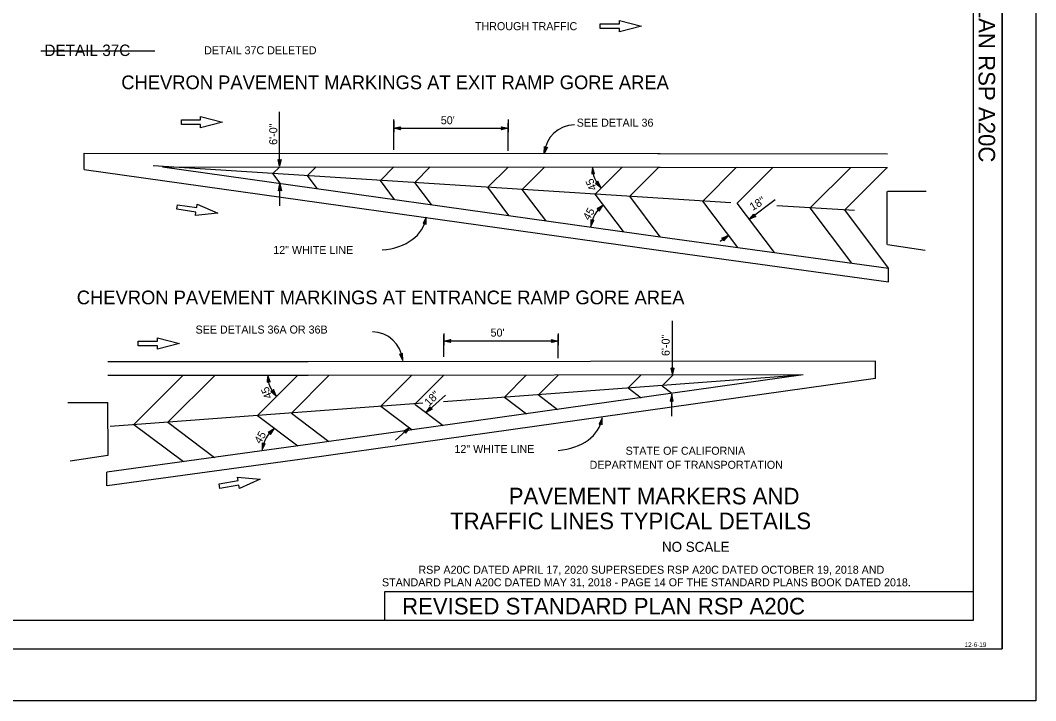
# Model space of a CAD drawing. Extents: x -894 to 866, y -476 to 714.
# Drawn here: x -22 to 866, y -476 to 118 of the extents above; entities that cross this region are included whole.
import ezdxf

# ---------------------------------------------------------------- set-up
doc = ezdxf.new("R2010")
doc.units = 0
for name, color, linetype in [('10 Sheet Format', 7, 'Continuous'), ('56 Stage 3 Anno', 7, 'Continuous'), ('60 Nongeo Data', 7, 'Continuous')]:
    doc.layers.add(name, color=color, linetype=linetype)

# ---------------------------------------------------------------- blocks, each defined once
blk = doc.blocks.new('AHT')
at = {"layer": '60 Nongeo Data'}
blk.add_lwpolyline([(-5.9055, 1.3189), (0, 0), (-5.9059, -1.3094), (-5.6957, -0.9602), (-1.3693, -0.0035), (-5.6968, 0.9693), (-5.4886, 0.6205), (-2.7193, 0.002), (-5.4858, -0.6114), (-5.2756, -0.2622), (-4.0791, 0.0031), (-5.2799, 0.2713), (-5.1181, 0), (-5.9059, -1.3094), (-5.1181, 0)], close=True, dxfattribs=at)

msp = doc.modelspace()

# ---------------------------------------------------------------- linework, layer by layer
at = {"layer": '10 Sheet Format'}
for p, q in [((836.57, 668.96), (836.57, -431.04)), ((811.55, -406.05), (811.55, 643.94)), ((296.74, -381), (811.54, -381)), ((296.74, -405.92), (296.74, -381)), ((-813.45, -406.05), (811.55, -406.05)), ((-863.42, -431.04), (836.57, -431.04)), ((836.58, -431.06), (836.58, -431.06))]:
    msp.add_line(p, q, dxfattribs=at)
for points in [[(-894.04, 713.56), (865.95, 713.56), (865.95, -476.44), (-894.04, -476.44)], [(-863.42, -431.04), (836.57, -431.04), (836.57, 668.96), (-863.42, 668.96)]]:
    msp.add_lwpolyline(points, close=True, dxfattribs=at)
at = {"layer": '56 Stage 3 Anno'}
for p, q in [((204.74, -9.31), (204.74, 38.09)), ((436.12, 1.84), (436.36, 7.98)), ((438.94, 7.3), (436.12, 1.84)), ((436.12, 1.84), (436.12, 1.84)), ((436.36, 7.98), (436.36, 7.98)), ((436.36, 7.98), (437.44, 6.87)), ((436.47, 3.18), (436.65, 7.66)), ((438.54, 7.18), (436.47, 3.17)), ((436.82, 4.51), (436.94, 7.4)), ((438.14, 7.05), (436.82, 4.51)), ((437.18, 5.85), (437.23, 7.08)), ((437.76, 6.96), (437.18, 5.85)), ((437.44, 6.87), (438.94, 7.3)), ((438.94, 7.3), (438.94, 7.3)), ((204.74, -9.31), (203.41, -3.31)), ((203.41, -3.31), (203.41, -3.31)), ((203.41, -3.31), (204.74, -4.11)), ((204.73, -7.92), (203.77, -3.54)), ((204.74, -6.55), (204.11, -3.72)), ((204.74, -5.16), (204.47, -3.96)), ((204.74, -4.11), (206.08, -3.31)), ((206.08, -3.31), (204.74, -9.31)), ((205.72, -3.53), (204.74, -7.93)), ((205.36, -3.76), (204.74, -6.55)), ((205.02, -3.93), (204.74, -5.16)), ((206.08, -3.31), (206.08, -3.31)), ((204.74, -9.31), (204.74, -9.31)), ((203.74, -30.77), (205.08, -24.77)), ((204.1, -30.55), (205.08, -26.15)), ((205.08, -43.83), (205.08, -24.77)), ((205.08, -24.77), (205.08, -24.77)), ((205.08, -24.77), (206.41, -30.77)), ((205.08, -26.16), (206.05, -30.53)), ((205.08, -29.97), (203.74, -30.77)), ((203.74, -30.77), (203.74, -30.77)), ((204.46, -30.32), (205.08, -27.53)), ((204.8, -30.14), (205.08, -28.91)), ((205.08, -27.53), (205.7, -30.35)), ((205.08, -28.91), (205.35, -30.12)), ((206.41, -30.77), (205.08, -29.97)), ((206.41, -30.77), (206.41, -30.77)), ((333.02, -53.98), (330.24, -59.46)), ((330.24, -59.46), (331.73, -59.02)), ((330.24, -59.46), (330.24, -59.46)), ((332.67, -55.33), (330.65, -59.33)), ((332.34, -56.66), (331.03, -59.24)), ((331.99, -58), (331.43, -59.1)), ((331.73, -59.02), (332.83, -60.13)), ((331.95, -59.26), (331.99, -58)), ((332.25, -59.51), (332.34, -56.66)), ((332.54, -59.83), (332.68, -55.32)), ((332.83, -60.13), (333.02, -53.98)), ((332.83, -60.13), (332.83, -60.13)), ((333.02, -53.98), (333.02, -53.98)), ((548.37, -191.92), (548.37, -144.52)), ((311.19, -173.98), (309.69, -173.55)), ((309.69, -173.55), (309.69, -173.55)), ((309.69, -173.55), (312.51, -179.01)), ((310.09, -173.67), (312.16, -177.67)), ((310.49, -173.8), (311.81, -176.34)), ((310.88, -173.88), (311.45, -175)), ((312.27, -172.87), (311.19, -173.98)), ((311.45, -175), (311.4, -173.76)), ((311.81, -176.34), (311.69, -173.44)), ((312.16, -177.66), (311.98, -173.18)), ((312.51, -179.01), (312.27, -172.87)), ((312.27, -172.87), (312.27, -172.87)), ((312.51, -179.01), (312.51, -179.01)), ((548.37, -186.72), (547.03, -185.92)), ((547.03, -185.92), (547.03, -185.92)), ((547.03, -185.92), (548.37, -191.92)), ((547.38, -186.13), (548.37, -190.54)), ((547.74, -186.37), (548.37, -189.16)), ((548.37, -191.92), (549.7, -185.92)), ((549.7, -185.92), (548.37, -186.72)), ((548.37, -190.53), (549.34, -186.15)), ((548.37, -189.16), (548.99, -186.33)), ((549.7, -185.92), (549.7, -185.92)), ((548.09, -186.54), (548.36, -187.77)), ((548.36, -187.77), (548.63, -186.56)), ((548.37, -191.92), (548.37, -191.92)), ((349.81, -209.35), (332.89, -224.61)), ((547.75, -208.65), (546.42, -214.65)), ((547.74, -210.04), (546.78, -214.41)), ((547.75, -211.41), (547.12, -214.23)), ((547.75, -212.79), (547.48, -214)), ((547.75, -227.71), (547.75, -208.65)), ((549.09, -214.65), (547.75, -208.65)), ((547.75, -208.65), (547.75, -208.65)), ((548.73, -214.43), (547.75, -210.03)), ((548.37, -214.2), (547.75, -211.41)), ((548.02, -214.02), (547.75, -212.79)), ((546.42, -214.65), (547.75, -213.85)), ((546.42, -214.65), (546.42, -214.65)), ((547.75, -213.85), (549.09, -214.65)), ((549.09, -214.65), (549.09, -214.65)), ((486.92, -229.16), (484.14, -234.65)), ((486.57, -230.51), (484.55, -234.51)), ((486.44, -235.01), (486.58, -230.5)), ((486.73, -235.31), (486.92, -229.16)), ((486.92, -229.16), (486.92, -229.16)), ((318.27, -237.79), (306.19, -248.69)), ((484.14, -234.65), (485.63, -234.2)), ((484.14, -234.65), (484.14, -234.65)), ((486.24, -231.84), (484.93, -234.42)), ((485.9, -233.18), (485.34, -234.28)), ((485.63, -234.2), (486.73, -235.31)), ((485.86, -234.44), (485.9, -233.18)), ((486.15, -234.69), (486.24, -231.84)), ((486.73, -235.31), (486.73, -235.31))]:
    msp.add_line(p, q, dxfattribs=at)
for points in [[(338.16, -221.63), (332.89, -224.61), (336.4, -219.68), (336.48, -220.08), (333.91, -223.69), (337.77, -221.51), (337.39, -221.39), (334.92, -222.79), (336.56, -220.48), (336.64, -220.88), (335.93, -221.88), (337, -221.27), (336.7, -221.18), (336.4, -219.68), (336.7, -221.18)], [(313, -240.77), (318.27, -237.79), (314.76, -242.72), (314.69, -242.32), (317.26, -238.71), (313.39, -240.89), (313.78, -241.01), (316.25, -239.61), (314.61, -241.92), (314.53, -241.52), (315.24, -240.52), (314.17, -241.13), (314.47, -241.22), (314.76, -242.72), (314.47, -241.22)]]:
    msp.add_lwpolyline(points, close=True, dxfattribs=at)
for centre, start, end in [((463, 0.15), 90.98751, 175.46111), ((285.63, -180.7), 4.53889, 89.01249)]:
    msp.add_arc(centre, 26.72, start, end, dxfattribs=at)
for centre in [(260.85, -28.78), (414.76, -203.96)]:
    msp.add_ellipse(centre, major_axis=(69.75, -32.93), ratio=0.614468, start_param=5.475005, end_param=6.453287, dxfattribs=at)
at = {"layer": '60 Nongeo Data'}
for p, q in [((502, 115.08), (502, 117.99)), ((502, 117.99), (521.13, 113.08)), ((485.12, 113.08), (485.12, 115.08)), ((485.12, 115.08), (502, 115.08)), ((485.12, 111.08), (485.12, 113.08)), ((502, 111.08), (485.12, 111.08)), ((521.13, 113.08), (502, 108.17)), ((502, 108.17), (502, 111.08)), ((-3.87, 91.42), (95.56, 91.42)), ((118.87, 29.22), (118.87, 31.22)), ((118.87, 31.22), (135.75, 31.22)), ((118.87, 27.22), (118.87, 29.22)), ((135.75, 27.22), (118.87, 27.22)), ((135.75, 31.22), (135.75, 34.13)), ((135.75, 34.13), (154.88, 29.22)), ((154.88, 29.22), (135.75, 24.31)), ((135.75, 24.31), (135.75, 27.22)), ((304.61, 5), (304.61, 31.6)), ((304.61, 30.46), (304.61, 20.37)), ((404.61, 31.6), (404.61, 20.37)), ((404.61, 4), (404.61, 28.39)), ((304.61, 23.87), (404.61, 23.87)), ((33.99, -12.17), (34.01, 2.2)), ((34.01, 2.2), (537.58, 1.75)), ((535.35, 1.75), (736.24, 1.57)), ((33.99, -12.17), (536.01, -82.71)), ((599.25, -41.24), (94.21, -8.96)), ((102.39, -9.76), (537.56, -10.15)), ((102.39, -9.76), (537.67, -70.92)), ((199, -15.75), (204.89, -9.85)), ((205.39, -24.23), (199, -15.75)), ((229.16, -17.57), (236.85, -9.88)), ((237.59, -28.76), (229.16, -17.57)), ((292.88, -21.68), (304.61, -9.94)), ((323.04, -23.5), (336.57, -9.97)), ((386.84, -27.72), (404.52, -10.03)), ((417, -29.54), (436.48, -10.06)), ((480.8, -33.75), (504.43, -10.12)), ((510.97, -35.58), (536.39, -10.15)), ((535.34, -10.15), (736.23, -10.33)), ((574.83, -39.72), (604.34, -10.21)), ((605, -41.54), (636.3, -10.24)), ((668.86, -45.69), (704.25, -10.3)), ((699.03, -47.52), (736.21, -10.33)), ((305.39, -38.29), (292.88, -21.68)), ((337.59, -42.81), (323.04, -23.5)), ((405.39, -52.34), (386.84, -27.72)), ((437.59, -56.86), (417, -29.54)), ((505.48, -66.5), (480.8, -33.75)), ((736.15, -77.81), (736.2, -31.35)), ((770.18, -31.29), (736.34, -31.35)), ((115.3, -44.9), (115.6, -42.93)), ((115.6, -42.93), (132.29, -45.48)), ((132.29, -45.48), (132.73, -42.61)), ((132.73, -42.61), (150.89, -50.36)), ((537.6, -70.91), (510.97, -35.58)), ((605.35, -80.22), (574.83, -39.72)), ((637.47, -84.64), (605, -41.54)), ((638.18, -38.77), (615.69, -55.73)), ((707.5, -48.16), (639.68, -43.83)), ((114.99, -46.88), (115.3, -44.9)), ((131.68, -49.44), (114.99, -46.88)), ((131.23, -52.32), (131.68, -49.44)), ((150.89, -50.36), (131.23, -52.32)), ((705.22, -93.95), (668.86, -45.69)), ((737.34, -98.36), (699.03, -47.52)), ((537.63, -70.92), (737.34, -98.36)), ((597.01, -69.8), (589.94, -75.13)), ((736.26, -77.81), (769.25, -82.57)), ((536.01, -82.71), (737.33, -110.37)), ((737.33, -110.37), (737.34, -98.36)), ((98.05, -162.16), (98.05, -159.25)), ((98.05, -159.25), (117.17, -164.16)), ((348.42, -155.55), (348.42, -165.71)), ((348.42, -176), (348.42, -156.82)), ((448.42, -155.55), (448.42, -165.71)), ((448.42, -177), (448.42, -156.82)), ((81.17, -164.16), (81.17, -162.16)), ((81.17, -162.16), (98.05, -162.16)), ((81.17, -166.16), (81.17, -164.16)), ((98.05, -166.16), (81.17, -166.16)), ((117.17, -164.16), (98.05, -169.07)), ((98.05, -169.07), (98.05, -166.16)), ((448.42, -162.21), (348.42, -162.21)), ((229.63, -180.19), (54.68, -180.34)), ((726.01, -179.74), (227.4, -180.19)), ((725.99, -194.81), (726.01, -179.74)), ((229.64, -192.09), (54.69, -192.24)), ((77.45, -234.97), (120.24, -192.18)), ((107.16, -233.15), (148.15, -192.16)), ((185.37, -227.05), (220.33, -192.09)), ((215.08, -225.23), (248.24, -192.07)), ((662.59, -191.7), (227.31, -252.86)), ((662.59, -191.7), (227.41, -192.09)), ((725.99, -194.81), (228.97, -264.64)), ((293.39, -219.04), (320.42, -192)), ((323.09, -217.22), (348.33, -191.98)), ((656.93, -192.12), (348.01, -215.15)), ((401.4, -211.03), (420.51, -191.92)), ((431.1, -209.21), (448.42, -191.89)), ((509.52, -203.1), (520.79, -191.83)), ((539.23, -201.28), (548.7, -191.8)), ((509.52, -203.1), (520.83, -211.62)), ((539.23, -201.28), (547.9, -207.81)), ((401.4, -211.03), (420.83, -225.67)), ((431.1, -209.21), (447.9, -221.86)), ((19.74, -215.74), (54.58, -215.8)), ((54.77, -262.26), (54.72, -215.8)), ((330.11, -216.48), (56.77, -236.86)), ((293.39, -219.04), (320.83, -239.72)), ((323.09, -217.22), (347.9, -235.92)), ((185.37, -227.05), (220.8, -253.75)), ((215.08, -225.23), (247.9, -249.97)), ((77.45, -234.97), (120.64, -267.52)), ((107.16, -233.15), (147.81, -263.78)), ((227.35, -252.86), (53.73, -276.71)), ((54.66, -262.26), (21.67, -267.02)), ((228.97, -264.64), (54.03, -288.68)), ((53.74, -288.72), (53.73, -276.71)), ((151.94, -286.97), (168.57, -284.07)), ((168.57, -284.07), (168.07, -281.2)), ((168.07, -281.2), (187.75, -282.76)), ((187.75, -282.76), (169.75, -290.88)), ((152.28, -288.94), (151.94, -286.97)), ((152.62, -290.91), (152.28, -288.94)), ((169.25, -288.01), (152.62, -290.91)), ((169.75, -290.88), (169.25, -288.01))]:
    msp.add_line(p, q, dxfattribs=at)
for points in [[(621.2, -53.23), (615.69, -55.73), (619.61, -51.13), (619.66, -51.53), (616.78, -54.9), (620.82, -53.07), (620.44, -52.92), (617.86, -54.09), (619.7, -51.94), (619.74, -52.34), (618.94, -53.27), (620.07, -52.77), (619.77, -52.65), (619.61, -51.13), (619.77, -52.65)], [(591.5, -72.3), (597.01, -69.8), (593.08, -74.4), (593.04, -73.99), (595.92, -70.62), (591.88, -72.45), (592.26, -72.61), (594.84, -71.43), (593, -73.59), (592.96, -73.18), (593.75, -72.25), (592.63, -72.76), (592.93, -72.88), (593.08, -74.4), (592.93, -72.88)]]:
    msp.add_lwpolyline(points, close=True, dxfattribs=at)
for centre, radius, start, end in [((503.51, -10.14), 25.23, 179.93858, 225), ((503.83, -65.14), 27.08, 127.00157, 172.00157), ((219.66, -192.11), 25.23, 179.93858, 225), ((216.42, -260.43), 27.08, 127.00157, 172.00157)]:
    msp.add_arc(centre, radius, start, end, dxfattribs=at)

# ---------------------------------------------------------------- block references
for p, xscale, yscale, rotation in [((304.61, 23.87), 1.000355576626763, 0.9987444355667161, 180), ((478.28, -10.12), 1.0003555766267633, -0.998744435566716, 96.78552340099903), ((485.67, -27.98), 1.000355576626763, -0.9987444355667163, -53.48850998160808), ((487.54, -43.51), 1.0003555766267633, -0.9987444355667158, 43.26496813527733), ((476.94, -61.95), 1.000355576626763, -0.9987444355667161, -103.77516942463211), ((348.42, -162.21), 1.000355576626763, 0.9987444355667161, 180), ((194.43, -192.08), 1.0003555766267633, -0.998744435566716, 96.78552340099903), ((201.82, -209.95), 1.000355576626763, -0.9987444355667163, -53.48850998160808), ((200.12, -238.81), 1.0003555766267633, -0.9987444355667158, 43.26496813527733), ((189.53, -257.25), 1.000355576626763, -0.9987444355667161, -103.77516942463211)]:
    msp.add_blockref('AHT', p, dxfattribs=dict(at, xscale=xscale, yscale=yscale, rotation=rotation))
at = {"layer": '60 Nongeo Data', "xscale": 1.000355576626763, "yscale": 0.9987444355667161}
for p in [(404.61, 23.87), (448.42, -162.21)]:
    msp.add_blockref('AHT', p, dxfattribs=at)

# ---------------------------------------------------------------- texts
at = {"layer": '10 Sheet Format'}
for s, height, p in [('THROUGH TRAFFIC', 7, (375.62, 109.59)), ('DETAIL 37C DELETED ', 7, (138.78, 88.52)), ("50'", 7, (345.75, 27.37)), ('SEE DETAIL 36', 7, (464.59, 25.26)), ('12" WHITE LINE', 7, (199.25, -86)), ('SEE DETAILS 36A OR 36B', 7, (131.31, -155.58)), ("50'", 7, (389.3, -158.21)), ('12" WHITE LINE', 7, (357.69, -259.96)), ('PAVEMENT MARKERS AND', 14.5, (405.14, -304.84)), ('TRAFFIC LINES TYPICAL DETAILS', 14.5, (353.88, -326.59)), ('NO SCALE', 8.75, (539.16, -346.34)), ('REVISED STANDARD PLAN RSP A20C', 14.5, (311.89, -401.07)), ('12-6-19', 4, (803.78, -429.46))]:
    msp.add_text(s, height=height, dxfattribs=at).set_placement(p)
for s, rotation, p in [('6\'-0"', 90, (202.74, 9.35)), ('45', 112.46929, (482.43, -29)), ('18"', 31.04575, (618.4, -48.46)), ('45', 59.50157, (475.51, -57.24)), ('6\'-0"', 90, (545.87, -175.22)), ('45', 112.46929, (198.58, -210.97)), ('18"', 45, (335.49, -219.56)), ('45', 59.50157, (188.1, -252.54))]:
    msp.add_text(s, height=7, rotation=rotation, dxfattribs=at).set_placement(p)
at = {"layer": '60 Nongeo Data'}
msp.add_text('2018 REVISED STANDARD PLAN RSP A20C', height=14.5, rotation=270, dxfattribs=at).set_placement((815.95, 394.9))
for s, height, p in [('DETAIL 37C', 10, (-0.82, 87.01)), ('CHEVRON PAVEMENT MARKINGS AT EXIT RAMP GORE AREA', 12, (66.35, 58)), ('CHEVRON PAVEMENT MARKINGS AT ENTRANCE RAMP GORE AREA', 12, (27.45, -130)), ('STATE OF CALIFORNIA', 7, (507.37, -261.5)), ('DEPARTMENT OF TRANSPORTATION', 7, (475.89, -273.76)), ('RSP A20C DATED APRIL 17, 2020 SUPERSEDES RSP A20C DATED OCTOBER 19, 2018 AND', 7, (326.22, -365.49)), ('STANDARD PLAN A20C DATED MAY 31, 2018 - PAGE 14 OF THE STANDARD PLANS BOOK DATED 2018.', 7, (294.3, -376.49))]:
    msp.add_text(s, height=height, dxfattribs=at).set_placement(p)

doc.saveas('drawing.dxf')
